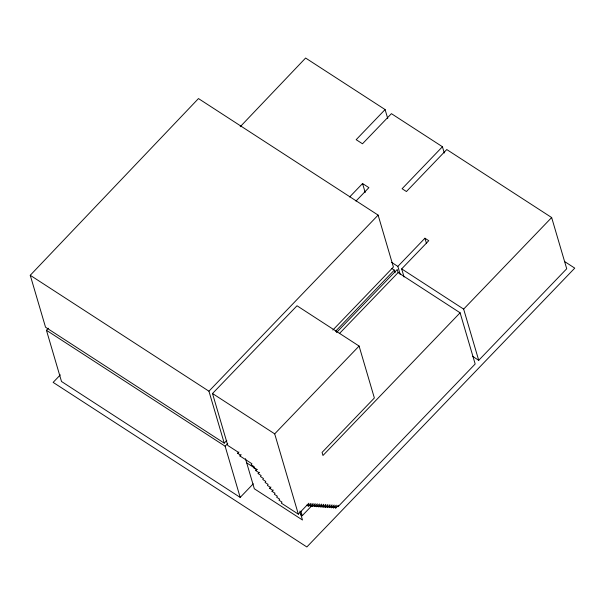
<?xml version="1.0" encoding="UTF-8"?>
<svg xmlns="http://www.w3.org/2000/svg" width="605" height="605" viewBox="0 0 605 605"><rect width="100%" height="100%" fill="white"/><g stroke="black" fill="none" stroke-linecap="round" stroke-linejoin="round"><path stroke-width="0.91" d="M306.796 505.114L308.353 506.12L308.875 503.201L298.341 514.167L281.31 503.126L281.968 502.097L278.988 500.184L279.654 499.148L276.674 497.234L277.34 496.191L274.36 494.285L275.025 493.241L272.046 491.328L272.711 490.292L269.732 488.379L270.397 487.343L267.418 485.429L268.083 484.386L265.103 482.472L265.769 481.436L262.789 479.523L263.455 478.487L260.475 476.574L261.141 475.53L258.161 473.617L258.827 472.581L255.847 470.667L256.512 469.631L253.533 467.718L254.198 466.674L251.219 464.769L251.884 463.725L239.905 455.951L241.145 454.658M308.898 505.258L310.456 506.272L310.985 503.352L308.353 506.12M311.008 505.409L312.566 506.423L313.095 503.496L310.456 506.272M313.118 505.561L314.676 506.567L315.197 503.647L312.566 506.423M315.22 505.704L316.778 506.718L317.307 503.799L314.676 506.567M317.33 505.856L318.888 506.869L319.417 503.942L316.778 506.718M319.44 506.007L320.998 507.013L321.527 504.094L318.888 506.869M321.55 506.151L323.108 507.164L323.63 504.245L320.998 507.013M325.762 506.453L327.32 507.459L327.849 504.54L325.21 507.315L323.652 506.302M327.872 506.597L329.43 507.61L329.952 504.691L327.32 507.459M329.982 506.748L331.54 507.761L332.062 504.835L329.43 507.61M332.084 506.899L333.642 507.905L334.172 504.986L331.54 507.761M333.416 506.536L335.752 508.056L336.282 505.137L333.642 507.905M325.21 507.315L325.777 504.328L323.108 507.164M239.905 455.951L240.692 455.262L237.712 453.349L238.378 452.306L227.79 445.446L212.506 393.515L297.01 305.767L359.09 346.06L374.366 397.984L322.064 452.411L322.972 455.482L460.102 312.793L398.128 272.583L397.22 269.512L336.471 332.591M335.752 508.056L338.384 505.281L338.036 506.695L475.175 363.998L460.102 312.793M226.807 440.432L224.221 443.125L45.534 327.207L30.25 275.283L198.47 98.57L378.117 215.108L393.401 267.032L332.848 330.058M253.253 483.818L240.193 497.408L61.506 381.49L46.441 330.285L48.385 328.235M240.215 126.725L305.608 58.035L385.098 109.566L387.745 118.55M60.334 374.881L53.142 382.383L306.848 546.965L574.75 268.128L564.457 261.451M385.098 109.566L356.171 139.679L362.486 143.778L391.42 113.664L442.436 146.735L444.289 153.027M349.652 196.973L362.554 183.534L368.891 187.648L355.982 201.079M442.436 146.735L402.098 188.73L406.431 191.535L446.77 149.548L551.654 217.543L566.719 268.749L478.721 360.315L472.497 356.277M224.221 443.125L208.937 391.201L378.117 215.108M240.193 497.408L225.12 446.203L227.737 443.48M335.518 331.298L394.309 270.11L391.934 268.567M400.23 274.504L397.856 266.412L424.937 238.226L428.756 240.707L401.675 268.892L404.057 276.977M237.712 453.349L238.952 452.056M298.333 514.167L274.7 433.861L359.09 346.06M255.847 470.667L257.087 469.382M258.161 473.617L259.401 472.331M269.732 488.379L270.972 487.086M272.046 491.328L273.286 490.042M478.721 360.315L463.649 309.11L551.654 217.543M300.64 514.696L302.205 515.717L311.757 505.772M339.36 333.612L398.128 272.583M391.564 262.336L397.856 266.412M401.675 268.892L463.649 309.11M30.25 275.283L208.937 391.201M212.529 393.53L274.7 433.861M46.441 330.285L225.12 446.203M246.704 462.863L256.996 469.548M424.937 238.226L426.525 243.618M394.309 270.11L395.095 272.802M362.554 183.534L365.201 192.519M300.882 511.225L302.205 515.717M299.853 511.081L302.477 520.005L254.327 488.772L245.471 458.696"/></g></svg>
